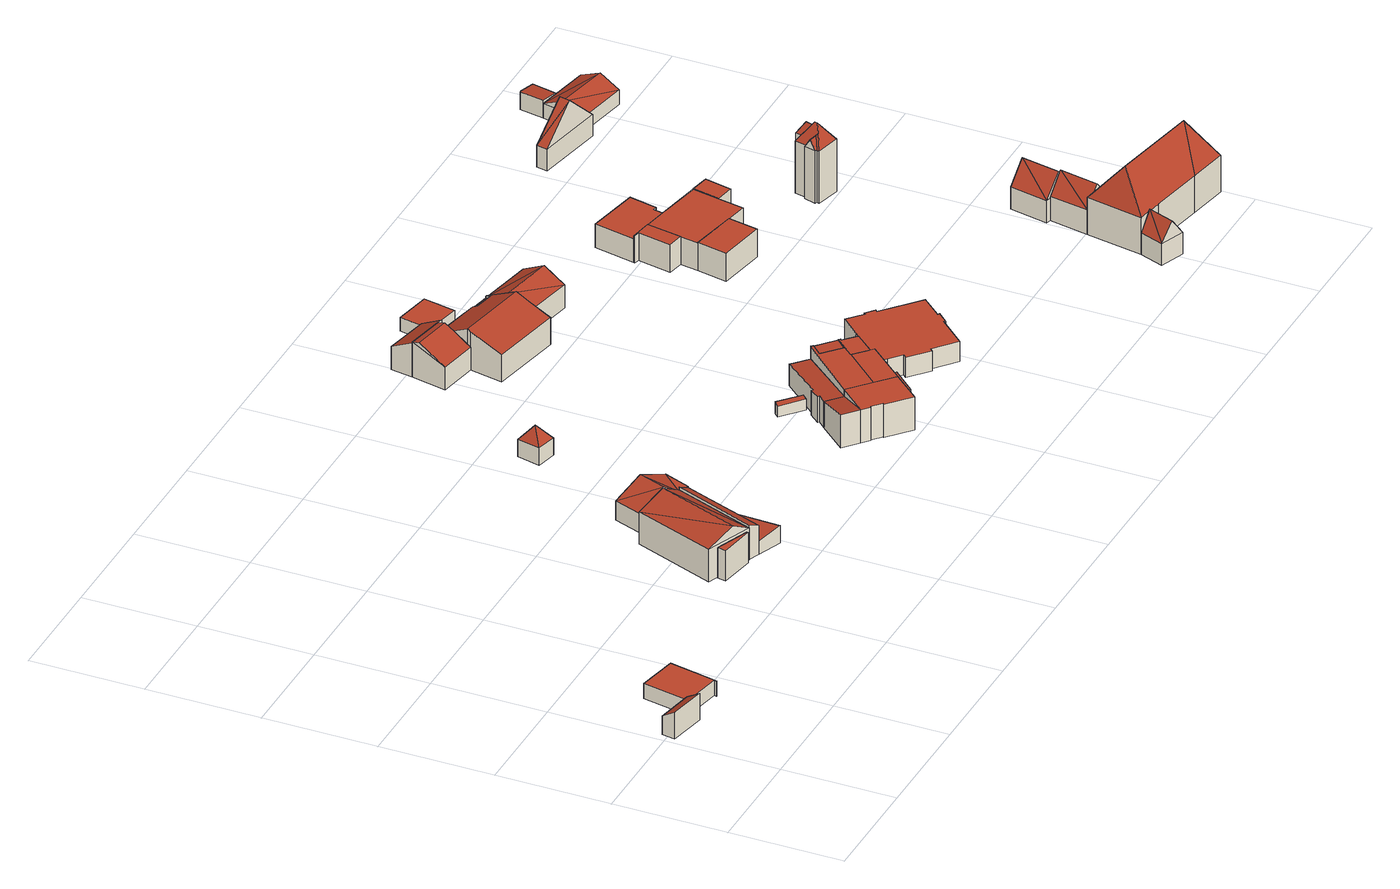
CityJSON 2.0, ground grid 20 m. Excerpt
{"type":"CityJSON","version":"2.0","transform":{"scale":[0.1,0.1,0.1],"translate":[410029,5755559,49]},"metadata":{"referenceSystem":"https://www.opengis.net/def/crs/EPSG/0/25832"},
"CityObjects":{
"building1":{"type":"Building","attributes":{"Gemeindeschluessel":"05515000","Geometrietyp2DReferenz":"3000","function":"51009_1610","roofType":"2100","measuredHeight":4.81},"geometry":[{"type":"Solid","lod":"2","boundaries":[[[[0,1,2,3]],[[4,5,1,0]],[[6,7,5,4]],[[3,2,7,6]],[[4,0,3,6]],[[1,5,7,2]]]],"semantics":{"surfaces":[{"type":"WallSurface"},{"type":"RoofSurface"},{"type":"GroundSurface"}],"values":[[0,0,0,0,1,2]]}}]},
"building2":{"type":"Building","attributes":{"Gemeindeschluessel":"05515000","Geometrietyp2DReferenz":"3000","function":"31001_2460","roofType":"1000","measuredHeight":2.83},"geometry":[{"type":"Solid","lod":"2","boundaries":[[[[8,9,10,11]],[[12,13,9,8]],[[14,15,13,12]],[[16,17,15,14]],[[18,19,17,16]],[[11,10,19,18]],[[16,14,12,8,11,18]],[[9,13,15,17,19,10]]]],"semantics":{"surfaces":[{"type":"WallSurface"},{"type":"RoofSurface"},{"type":"GroundSurface"}],"values":[[0,0,0,0,0,0,1,2]]}}]},
"building3":{"type":"Building","attributes":{"Gemeindeschluessel":"05515000","Geometrietyp2DReferenz":"3000","function":"51009_1610","roofType":"1000","measuredHeight":5.64},"geometry":[{"type":"Solid","lod":"2","boundaries":[[[[20,21,22,23]],[[24,25,21,20]],[[26,27,25,24]],[[23,22,27,26]],[[24,20,23,26]],[[21,25,27,22]]]],"semantics":{"surfaces":[{"type":"WallSurface"},{"type":"RoofSurface"},{"type":"GroundSurface"}],"values":[[0,0,0,0,1,2]]}}]},
"building4":{"type":"Building","attributes":{"Gemeindeschluessel":"05515000","Geometrietyp2DReferenz":"3000","function":"31001_1000","roofType":"3100","measuredHeight":8},"geometry":[{"type":"Solid","lod":"2","boundaries":[[[[28,29,30,31]],[[32,33,29,28]],[[34,35,33,32]],[[31,30,35,34]],[[28,36,32]],[[34,37,31]],[[28,31,37]],[[37,36,28]],[[36,37,34]],[[34,32,36]],[[29,33,35,30]]]],"semantics":{"surfaces":[{"type":"WallSurface"},{"type":"RoofSurface"},{"type":"GroundSurface"}],"values":[[0,0,0,0,0,0,1,1,1,1,2]]}}]},
"building5":{"type":"Building","attributes":{"Gemeindeschluessel":"05515000","Geometrietyp2DReferenz":"3000","function":"51009_1610","roofType":"2100","measuredHeight":6.32},"geometry":[{"type":"Solid","lod":"2","boundaries":[[[[38,39,40,41]],[[42,43,39,38]],[[44,45,43,42]],[[46,47,45,44]],[[41,40,47,46]],[[44,42,38,41,46]],[[39,43,45,47,40]]]],"semantics":{"surfaces":[{"type":"WallSurface"},{"type":"RoofSurface"},{"type":"GroundSurface"}],"values":[[0,0,0,0,0,1,2]]}}]},
"building6":{"type":"Building","attributes":{"Gemeindeschluessel":"05515000","Geometrietyp2DReferenz":"3000","function":"31001_2460","roofType":"2100","measuredHeight":3.19},"geometry":[{"type":"Solid","lod":"2","boundaries":[[[[48,49,47,50]],[[51,52,49,48]],[[53,40,52,51]],[[50,47,40,53]],[[51,48,50,53]],[[49,52,40,47]]]],"semantics":{"surfaces":[{"type":"WallSurface"},{"type":"RoofSurface"},{"type":"GroundSurface"}],"values":[[0,0,0,0,1,2]]}}]},
"building7":{"type":"Building","attributes":{"Gemeindeschluessel":"05515000","Geometrietyp2DReferenz":"3000","function":"31001_2460","roofType":"5000","measuredHeight":5.89},"geometry":[{"type":"Solid","lod":"2","boundaries":[[[[54,55,56,57]],[[58,59,55,54]],[[60,61,59,58]],[[62,63,61,60]],[[57,56,63,62]],[[62,60,58]],[[62,58,64]],[[64,65,62]],[[65,64,54]],[[54,57,65]],[[62,65,57]],[[54,64,58]],[[55,59,61,63,56]]]],"semantics":{"surfaces":[{"type":"WallSurface"},{"type":"RoofSurface"},{"type":"GroundSurface"}],"values":[[0,0,0,0,0,1,1,1,1,1,0,0,2]]}}]},
"building8":{"type":"Building","attributes":{"Gemeindeschluessel":"05515000","Geometrietyp2DReferenz":"3000","function":"31001_1310","roofType":"4000","measuredHeight":5.77},"geometry":[{"type":"Solid","lod":"2","boundaries":[[[[66,67,68,69]],[[70,71,67,66]],[[72,73,71,70]],[[69,68,73,72]],[[69,74,66]],[[66,74,70]],[[70,74,72]],[[72,74,69]],[[67,71,73,68]]]],"semantics":{"surfaces":[{"type":"WallSurface"},{"type":"RoofSurface"},{"type":"GroundSurface"}],"values":[[0,0,0,0,1,1,1,1,2]]}}]},
"building9":{"type":"Building","attributes":{"Gemeindeschluessel":"05515000","Geometrietyp2DReferenz":"3000","function":"31001_1310","roofType":"2100","measuredHeight":2.1},"geometry":[{"type":"Solid","lod":"2","boundaries":[[[[75,76,77,78]],[[79,80,76,75]],[[81,82,80,79]],[[78,77,82,81]],[[79,75,78,81]],[[76,80,82,77]]]],"semantics":{"surfaces":[{"type":"WallSurface"},{"type":"RoofSurface"},{"type":"GroundSurface"}],"values":[[0,0,0,0,1,2]]}}]},
"building10":{"type":"Building","attributes":{"Gemeindeschluessel":"05515000","Geometrietyp2DReferenz":"3000","function":"51009_1610","roofType":"2100","measuredHeight":5.81},"geometry":[{"type":"Solid","lod":"2","boundaries":[[[[83,84,85,86]],[[87,88,84,83]],[[89,90,88,87]],[[86,85,90,89]],[[87,83,86,89]],[[84,88,90,85]]]],"semantics":{"surfaces":[{"type":"WallSurface"},{"type":"RoofSurface"},{"type":"GroundSurface"}],"values":[[0,0,0,0,1,2]]}}]},
"building11":{"type":"Building","attributes":{"Gemeindeschluessel":"05515000","Geometrietyp2DReferenz":"3000","function":"31001_1000"},"address":[{"country":"Germany","locality":"Münster","thoroughfareNumber":"21","thoroughfareName":"Wersewinkel"}],"children":["building11-1","building11-2","building11-3","building11-4","building11-5","building11-6","building11-7","building11-8","building11-9"]},
"building11-1":{"type":"BuildingPart","attributes":{"roofType":"2100","measuredHeight":4.9},"parents":["building11"],"geometry":[{"type":"Solid","lod":"2","boundaries":[[[[91,92,93,94]],[[95,96,92,91]],[[97,98,96,95]],[[99,100,101,102]],[[103,104,100,99]],[[94,93,104,103]],[[99,102,105,97,95,91,94,103]],[[92,96,98,106,101,100,104,93]],[[98,97,105,106]],[[106,105,102,101]]]],"semantics":{"surfaces":[{"type":"WallSurface"},{"type":"RoofSurface"},{"type":"GroundSurface"},{"type":"ClosureSurface"}],"values":[[0,0,0,0,0,0,1,2,3,3]]}}]},
"building11-2":{"type":"BuildingPart","attributes":{"roofType":"1000","measuredHeight":6.17},"parents":["building11"],"geometry":[{"type":"Solid","lod":"2","boundaries":[[[[107,108,109,110]],[[111,112,108,107]],[[113,114,112,111]],[[115,116,117,114,113]],[[113,111,107,110,118,119,115]],[[120,109,108,112,114,117,121]],[[118,120,121,122,119]],[[110,109,120,118]],[[116,115,119,122]],[[121,117,116,122]]]],"semantics":{"surfaces":[{"type":"WallSurface"},{"type":"RoofSurface"},{"type":"GroundSurface"},{"type":"ClosureSurface"}],"values":[[0,0,0,0,1,2,3,3,0,3]]}}]},
"building11-3":{"type":"BuildingPart","attributes":{"roofType":"1000","measuredHeight":6.17},"parents":["building11"],"geometry":[{"type":"Solid","lod":"2","boundaries":[[[[123,124,125,126]],[[127,128,124,123]],[[129,130,128,127]],[[131,132,130,129]],[[133,134,132,131]],[[135,136,134,133]],[[137,135,133,131,129,127,123,126,138,139]],[[124,128,130,132,134,136,106,140,125]],[[137,139,105]],[[136,135,137,105,106]],[[138,140,106,105,139]],[[140,138,126,125]]]],"semantics":{"surfaces":[{"type":"WallSurface"},{"type":"RoofSurface"},{"type":"GroundSurface"},{"type":"ClosureSurface"}],"values":[[0,0,0,0,0,0,1,2,0,3,3,3]]}}]},
"building11-4":{"type":"BuildingPart","attributes":{"roofType":"1000","measuredHeight":6.17},"parents":["building11"],"geometry":[{"type":"Solid","lod":"2","boundaries":[[[[141,142,98,97,143]],[[144,145,142,141]],[[146,147,145,144]],[[148,149,147,146]],[[110,109,149,148]],[[148,146,144,141,143,139,138,118,110]],[[106,98,142,145,147,149,109,120,140]],[[139,105,106,140,138]],[[105,139,143,97]],[[98,106,105,97]],[[118,120,109,110]],[[120,118,138,140]]]],"semantics":{"surfaces":[{"type":"WallSurface"},{"type":"RoofSurface"},{"type":"GroundSurface"},{"type":"ClosureSurface"}],"values":[[0,0,0,0,0,1,2,3,0,3,3,3]]}}]},
"building11-5":{"type":"BuildingPart","attributes":{"roofType":"1000","measuredHeight":6.17},"parents":["building11"],"geometry":[{"type":"Solid","lod":"2","boundaries":[[[[119,118,138,126,150]],[[140,120,121,151,125]],[[138,140,125,152,126]],[[118,120,140,138]],[[122,119,150,153,154]],[[119,122,121,120,118]],[[121,122,154,151]],[[153,150,126,152]],[[125,151,154,153,152]]]],"semantics":{"surfaces":[{"type":"RoofSurface"},{"type":"GroundSurface"},{"type":"ClosureSurface"},{"type":"WallSurface"}],"values":[[0,1,2,2,3,2,2,3,2]]}}]},
"building11-6":{"type":"BuildingPart","attributes":{"roofType":"1000","measuredHeight":3.25},"parents":["building11"],"geometry":[{"type":"Solid","lod":"2","boundaries":[[[[155,156,157,158]],[[159,160,156,155]],[[161,162,160,159]],[[152,125,162,161]],[[159,155,158,163,153,152,161]],[[151,164,157,156,160,162,125]],[[125,152,153,154,151]],[[154,153,163,165]],[[164,165,163,158,157]],[[154,165,164,151]]]],"semantics":{"surfaces":[{"type":"WallSurface"},{"type":"RoofSurface"},{"type":"GroundSurface"},{"type":"ClosureSurface"}],"values":[[0,0,0,0,1,2,3,0,3,3]]}}]},
"building11-7":{"type":"BuildingPart","attributes":{"roofType":"1000","measuredHeight":3.73},"parents":["building11"],"geometry":[{"type":"Solid","lod":"2","boundaries":[[[[166,167,168,169,170]],[[171,172,167,166]],[[173,174,172,171]],[[175,176,174,173]],[[177,178,176,175]],[[179,180,178,177]],[[181,182,180,179]],[[183,184,182,181]],[[185,186,184,183]],[[187,188,186,185]],[[189,190,188,187]],[[191,192,190,189]],[[193,194,192,191]],[[195,196,194,193]],[[197,198,196,195]],[[199,200,198,197]],[[201,158,157,200,199]],[[197,195,193,191,189,187,185,183,181,179,177,175,173,171,166,170,202,201,199]],[[164,168,167,172,174,176,178,180,182,184,186,188,190,192,194,196,198,200,157]],[[158,201,202,163]],[[157,158,163,165,164]],[[165,163,202,170,169]],[[168,164,165,169]]]],"semantics":{"surfaces":[{"type":"WallSurface"},{"type":"RoofSurface"},{"type":"GroundSurface"},{"type":"ClosureSurface"}],"values":[[0,0,0,0,0,0,0,0,0,0,0,0,0,0,0,0,0,1,2,0,3,0,3]]}}]},
"building11-8":{"type":"BuildingPart","attributes":{"roofType":"1000","measuredHeight":3.12},"parents":["building11"],"geometry":[{"type":"Solid","lod":"2","boundaries":[[[[203,204,117,116]],[[205,206,204,203]],[[207,208,206,205]],[[209,210,208,207]],[[211,212,210,209]],[[213,214,212,211]],[[169,168,214,213]],[[213,211,209,207,205,203,116,122,154,165,169]],[[151,121,117,204,206,208,210,212,214,168,164]],[[151,154,122,121]],[[164,165,154,151]],[[121,122,116,117]],[[168,169,165,164]]]],"semantics":{"surfaces":[{"type":"WallSurface"},{"type":"RoofSurface"},{"type":"GroundSurface"},{"type":"ClosureSurface"}],"values":[[0,0,0,0,0,0,0,1,2,3,3,3,3]]}}]},
"building11-9":{"type":"BuildingPart","attributes":{"roofType":"2100","measuredHeight":6.24},"parents":["building11"],"geometry":[{"type":"Solid","lod":"2","boundaries":[[[[215,216,136,135]],[[102,101,216,215]],[[135,137,105,102,215]],[[106,136,216,101]],[[106,101,102,105]],[[106,105,137,135,136]]]],"semantics":{"surfaces":[{"type":"WallSurface"},{"type":"RoofSurface"},{"type":"GroundSurface"},{"type":"ClosureSurface"}],"values":[[0,0,1,2,3,3]]}}]},
"building12":{"type":"Building","attributes":{"Gemeindeschluessel":"05515000","Geometrietyp2DReferenz":"3000","function":"31001_1000"},"address":[{"country":"Germany","locality":"Münster","thoroughfareNumber":"23","thoroughfareName":"Wersewinkel"}],"children":["building12-1","building12-2","building12-3","building12-4"]},
"building12-1":{"type":"BuildingPart","attributes":{"roofType":"2100","measuredHeight":6.38},"parents":["building12"],"geometry":[{"type":"Solid","lod":"2","boundaries":[[[[217,218,219,220,221]],[[222,223,224,225]],[[221,220,223,222]],[[225,226,217,221,222]],[[219,227,224,223,220]],[[218,217,226,228]],[[227,228,226,225,224]],[[227,219,218,228]]]],"semantics":{"surfaces":[{"type":"WallSurface"},{"type":"RoofSurface"},{"type":"GroundSurface"},{"type":"ClosureSurface"}],"values":[[0,0,0,1,2,0,3,3]]}}]},
"building12-2":{"type":"BuildingPart","attributes":{"roofType":"3100","measuredHeight":6.91},"parents":["building12"],"geometry":[{"type":"Solid","lod":"2","boundaries":[[[[229,230,231,232]],[[233,225,224,230,229]],[[229,234,233]],[[232,235,236,237,234,229]],[[233,234,237,238]],[[230,224,227,239,231]],[[225,233,238,226]],[[224,225,226,228,227]],[[228,226,238,240]],[[231,239,241,232]],[[239,227,228,240,241]],[[237,236,240,238]],[[235,232,241]],[[236,235,241,240]]]],"semantics":{"surfaces":[{"type":"WallSurface"},{"type":"RoofSurface"},{"type":"GroundSurface"},{"type":"ClosureSurface"}],"values":[[0,0,0,1,1,2,0,3,0,3,3,0,0,3]]}}]},
"building12-3":{"type":"BuildingPart","attributes":{"roofType":"3100","measuredHeight":7.36},"parents":["building12"],"geometry":[{"type":"Solid","lod":"2","boundaries":[[[[242,243,244,245]],[[246,247,243,242]],[[248,249,247,246]],[[250,251,252,249,248]],[[253,254,255,256,257]],[[258,259,254,253]],[[260,232,231,259,258]],[[245,244,219,218]],[[260,258,253,257,261,262]],[[250,248,246,242,245,218,228,240,236,262,261]],[[243,247,249,252,263,255,254,259,231,239,227,219,244]],[[264,251,250,261,265]],[[252,251,266,263]],[[251,264,265,266]],[[256,265,261,257]],[[266,256,255,263]],[[266,265,256]],[[232,260,262,235,241]],[[231,232,241,239]],[[235,262,236]],[[227,239,241,240,228]],[[241,235,236,240]],[[228,218,219,227]]]],"semantics":{"surfaces":[{"type":"WallSurface"},{"type":"RoofSurface"},{"type":"GroundSurface"},{"type":"ClosureSurface"}],"values":[[0,0,0,0,0,0,0,0,1,1,2,0,3,3,0,3,3,0,3,0,3,3,3]]}}]},
"building12-4":{"type":"BuildingPart","attributes":{"roofType":"3100","measuredHeight":6.42},"parents":["building12"],"geometry":[{"type":"Solid","lod":"2","boundaries":[[[[267,268,252,251]],[[269,270,268,267]],[[256,255,270,269]],[[267,271,269]],[[271,267,251]],[[251,264,271]],[[269,271,264]],[[264,265,256,269]],[[268,270,255,263,252]],[[263,266,251,252]],[[255,256,266,263]],[[266,265,264,251]],[[265,266,256]]]],"semantics":{"surfaces":[{"type":"WallSurface"},{"type":"RoofSurface"},{"type":"GroundSurface"},{"type":"ClosureSurface"}],"values":[[0,0,0,0,1,1,1,1,2,3,3,3,3]]}}]},
"building13":{"type":"Building","attributes":{"Gemeindeschluessel":"05515000","Geometrietyp2DReferenz":"3000","function":"31001_2460","roofType":"1000","measuredHeight":2.5},"geometry":[{"type":"Solid","lod":"2","boundaries":[[[[272,273,274,275]],[[276,277,273,272]],[[278,279,277,276]],[[275,274,279,278]],[[276,272,275,278]],[[273,277,279,274]]]],"semantics":{"surfaces":[{"type":"WallSurface"},{"type":"RoofSurface"},{"type":"GroundSurface"}],"values":[[0,0,0,0,1,2]]}}]},
"building14":{"type":"Building","attributes":{"Gemeindeschluessel":"05515000","Geometrietyp2DReferenz":"3000","function":"51009_1610","roofType":"2100","measuredHeight":4.78},"geometry":[{"type":"Solid","lod":"2","boundaries":[[[[280,281,282,283]],[[284,285,281,280]],[[286,287,285,284]],[[283,282,287,286]],[[284,280,283,286]],[[281,285,287,282]]]],"semantics":{"surfaces":[{"type":"WallSurface"},{"type":"RoofSurface"},{"type":"GroundSurface"}],"values":[[0,0,0,0,1,2]]}}]},
"building15":{"type":"Building","attributes":{"Gemeindeschluessel":"05515000","Geometrietyp2DReferenz":"3000","function":"31001_1000"},"address":[{"country":"Germany","locality":"Münster","thoroughfareNumber":"20","thoroughfareName":"Wersewinkel"}],"children":["building15-1","building15-2","building15-3","building15-4","building15-5"]},
"building15-1":{"type":"BuildingPart","attributes":{"roofType":"1000","measuredHeight":5.25},"parents":["building15"],"geometry":[{"type":"Solid","lod":"2","boundaries":[[[[288,289,290,291,292]],[[293,294,289,288]],[[295,296,297,294,293]],[[293,288,292,295]],[[289,294,297,290]],[[296,295,292,291]],[[290,297,296,291]]]],"semantics":{"surfaces":[{"type":"WallSurface"},{"type":"RoofSurface"},{"type":"GroundSurface"},{"type":"ClosureSurface"}],"values":[[0,0,0,1,2,0,3]]}}]},
"building15-2":{"type":"BuildingPart","attributes":{"roofType":"1000","measuredHeight":5.1},"parents":["building15"],"geometry":[{"type":"Solid","lod":"2","boundaries":[[[[298,299,300,301]],[[291,290,302,303,304]],[[305,306,297,296]],[[307,308,306,305]],[[305,296,291,304,309,298,301,307]],[[299,310,302,290,297,306,308,300]],[[299,298,309,311,310]],[[311,309,304,303]],[[310,311,303,302]],[[290,291,296,297]],[[308,307,301,300]]]],"semantics":{"surfaces":[{"type":"WallSurface"},{"type":"RoofSurface"},{"type":"GroundSurface"},{"type":"ClosureSurface"}],"values":[[0,0,0,0,1,2,3,0,3,3,3]]}}]},
"building15-3":{"type":"BuildingPart","attributes":{"roofType":"2100","measuredHeight":5.26},"parents":["building15"],"geometry":[{"type":"Solid","lod":"2","boundaries":[[[[312,313,299,298,314]],[[315,316,313,312]],[[317,318,316,315]],[[319,320,321,318,317]],[[317,315,312,314,322,319]],[[299,313,316,318,321,310]],[[309,322,314,298]],[[299,310,311,309,298]],[[320,319,322,309,311]],[[320,311,310,321]]]],"semantics":{"surfaces":[{"type":"WallSurface"},{"type":"RoofSurface"},{"type":"GroundSurface"},{"type":"ClosureSurface"}],"values":[[0,0,0,0,1,2,0,3,0,3]]}}]},
"building15-4":{"type":"BuildingPart","attributes":{"roofType":"1000","measuredHeight":5.2},"parents":["building15"],"geometry":[{"type":"Solid","lod":"2","boundaries":[[[[323,301,300,324,325]],[[326,327,308,307,328]],[[325,324,327,326]],[[328,323,325,326]],[[300,308,327,324]],[[301,323,328,307]],[[308,300,301,307]]]],"semantics":{"surfaces":[{"type":"WallSurface"},{"type":"RoofSurface"},{"type":"GroundSurface"},{"type":"ClosureSurface"}],"values":[[0,0,0,1,2,0,3]]}}]},
"building15-5":{"type":"BuildingPart","attributes":{"roofType":"1000","measuredHeight":4.48},"parents":["building15"],"geometry":[{"type":"Solid","lod":"2","boundaries":[[[[329,330,331,332]],[[333,334,330,329]],[[335,336,334,333]],[[303,302,336,335]],[[332,331,321,320]],[[311,303,335,333,329,332,320]],[[330,334,336,302,310,321,331]],[[302,303,311,310]],[[310,311,320,321]]]],"semantics":{"surfaces":[{"type":"WallSurface"},{"type":"RoofSurface"},{"type":"GroundSurface"},{"type":"ClosureSurface"}],"values":[[0,0,0,0,0,1,2,3,3]]}}]},
"building16":{"type":"Building","attributes":{"Gemeindeschluessel":"05515000","Geometrietyp2DReferenz":"3000","function":"31001_1310","roofType":"5000","measuredHeight":12.97},"geometry":[{"type":"Solid","lod":"2","boundaries":[[[[337,338,339,340]],[[341,342,338,337]],[[343,344,342,341]],[[345,346,344,343]],[[347,348,346,345]],[[349,350,348,347]],[[351,352,350,349]],[[353,354,352,351]],[[355,356,354,353]],[[340,339,356,355]],[[357,358,359,355,353,360]],[[353,351,360]],[[360,351,349,357]],[[357,349,347,358]],[[359,358,347,345,361]],[[362,361,345,343,363]],[[343,341,363]],[[363,341,337,362]],[[362,337,340,361]],[[361,340,355,359]],[[338,342,344,346,348,350,352,354,356,339]]]],"semantics":{"surfaces":[{"type":"WallSurface"},{"type":"RoofSurface"},{"type":"GroundSurface"}],"values":[[0,0,0,0,0,0,0,0,0,0,1,1,1,1,1,1,0,1,1,1,2]]}}]},
"building17":{"type":"Building","attributes":{"Gemeindeschluessel":"05515000","Geometrietyp2DReferenz":"3000","function":"31001_1000"},"address":[{"country":"Germany","locality":"Münster","thoroughfareNumber":"201","thoroughfareName":"Münsterstraße"}],"children":["building17-1","building17-2","building17-3","building17-4"]},
"building17-1":{"type":"BuildingPart","attributes":{"roofType":"3100","measuredHeight":7.81},"parents":["building17"],"geometry":[{"type":"Solid","lod":"2","boundaries":[[[[364,365,366,367]],[[368,369,365,364]],[[370,371,369,368]],[[364,372,368]],[[372,364,367]],[[367,373,372]],[[368,372,373]],[[373,374,375,370,368]],[[365,369,371,376,366]],[[376,377,367,366]],[[371,370,377,376]],[[367,377,378,374,373]],[[378,377,370,375]],[[378,375,374]]]],"semantics":{"surfaces":[{"type":"WallSurface"},{"type":"RoofSurface"},{"type":"GroundSurface"},{"type":"ClosureSurface"}],"values":[[0,0,0,0,1,1,1,1,2,0,3,0,3,3]]}}]},
"building17-2":{"type":"BuildingPart","attributes":{"roofType":"3100","measuredHeight":7.92},"parents":["building17"],"geometry":[{"type":"Solid","lod":"2","boundaries":[[[[378,377,376,379,380]],[[381,382,371,370,383]],[[384,374,378,380]],[[380,385,386,384]],[[383,384,386]],[[386,387,381,383]],[[376,371,382,379]],[[375,383,370]],[[376,377,370,371]],[[377,378,375,370]],[[382,381,380,379]],[[383,375,374,384]],[[375,378,374]],[[386,385,387]],[[387,385,380,381]]]],"semantics":{"surfaces":[{"type":"WallSurface"},{"type":"RoofSurface"},{"type":"GroundSurface"},{"type":"ClosureSurface"}],"values":[[0,0,1,1,1,1,2,0,3,3,3,0,3,0,3]]}}]},
"building17-3":{"type":"BuildingPart","attributes":{"roofType":"3200","measuredHeight":13.02},"parents":["building17"],"geometry":[{"type":"Solid","lod":"2","boundaries":[[[[388,380,379,389,390,391]],[[392,393,382,381,394]],[[395,396,393,392]],[[397,398,396,395]],[[399,400,398,397]],[[401,402,400,399]],[[403,402,401]],[[395,404,397]],[[391,405,388]],[[394,387,385,388,405,404,392]],[[392,404,395]],[[406,407,401,399,404,405,391]],[[397,404,399]],[[389,379,382,393,396,398,400,402]],[[406,391,390]],[[403,401,407]],[[389,402,403,390]],[[403,407,406,390]],[[381,387,394]],[[380,388,385]],[[382,379,380,381]],[[381,380,385,387]]]],"semantics":{"surfaces":[{"type":"WallSurface"},{"type":"RoofSurface"},{"type":"GroundSurface"},{"type":"ClosureSurface"}],"values":[[0,0,0,0,0,0,0,1,1,1,1,1,1,2,0,0,3,3,0,0,3,3]]}}]},
"building17-4":{"type":"BuildingPart","attributes":{"roofType":"3100","measuredHeight":7.17},"parents":["building17"],"geometry":[{"type":"Solid","lod":"2","boundaries":[[[[390,389,408,409]],[[410,411,402,403]],[[409,408,411,410]],[[410,412,409]],[[413,406,390,409]],[[409,412,413]],[[403,407,413,412]],[[412,410,403]],[[389,402,411,408]],[[389,390,403,402]],[[407,406,413]],[[407,403,390,406]]]],"semantics":{"surfaces":[{"type":"WallSurface"},{"type":"RoofSurface"},{"type":"GroundSurface"},{"type":"ClosureSurface"}],"values":[[0,0,0,0,1,1,1,1,2,3,0,3]]}}]},
"building18":{"type":"Building","attributes":{"Gemeindeschluessel":"05515000","Geometrietyp2DReferenz":"3000","function":"51009_1610","roofType":"3100","measuredHeight":9.95},"geometry":[{"type":"Solid","lod":"2","boundaries":[[[[414,415,416,417]],[[418,419,415,414]],[[420,421,419,418]],[[417,416,421,420]],[[414,422,418]],[[420,423,417]],[[423,422,414]],[[414,417,423]],[[420,418,422]],[[422,423,420]],[[415,419,421,416]]]],"semantics":{"surfaces":[{"type":"WallSurface"},{"type":"RoofSurface"},{"type":"GroundSurface"}],"values":[[0,0,0,0,0,0,1,1,1,1,2]]}}]},
"building19":{"type":"Building","attributes":{"Gemeindeschluessel":"05515000","Geometrietyp2DReferenz":"3000","function":"31001_2460"},"children":["building19-1","building19-2"]},
"building19-1":{"type":"BuildingPart","attributes":{"roofType":"3100","measuredHeight":4.52},"parents":["building19"],"geometry":[{"type":"Solid","lod":"2","boundaries":[[[[424,425,426,427]],[[428,429,425,424]],[[430,431,429,428]],[[432,433,431,430]],[[434,424,427,432]],[[435,434,432]],[[434,435,428]],[[430,428,435]],[[434,428,424]],[[432,430,435]],[[425,429,431,433,426]],[[433,432,427,426]]]],"semantics":{"surfaces":[{"type":"WallSurface"},{"type":"RoofSurface"},{"type":"GroundSurface"},{"type":"ClosureSurface"}],"values":[[0,0,0,0,1,1,1,1,0,0,2,3]]}}]},
"building19-2":{"type":"BuildingPart","attributes":{"roofType":"2100","measuredHeight":3.36},"parents":["building19"],"geometry":[{"type":"Solid","lod":"2","boundaries":[[[[436,437,438,439]],[[440,441,437,436]],[[442,427,426,441,440]],[[439,438,433,432,443]],[[442,440,436,439,443]],[[437,441,426,433,438]],[[427,442,443,432]],[[433,426,427,432]]]],"semantics":{"surfaces":[{"type":"WallSurface"},{"type":"RoofSurface"},{"type":"GroundSurface"},{"type":"ClosureSurface"}],"values":[[0,0,0,0,1,2,0,3]]}}]}
},
"vertices":[
[12,208,44],[12,208,10],[8,185,10],[8,185,59],[79,196,44],[79,196,10],[74,172,59],[74,172,10],
[98,279,35],[98,279,7],[82,195,7],[82,195,35],[169,265,35],[169,265,7],[152,178,35],[152,178,7],[151,178,35],[151,178,7],[152,182,35],[152,182,7],
[500,284,79],[500,284,23],[440,307,23],[440,307,79],[499,281,79],[499,281,23],[437,292,79],[437,292,23],
[505,282,84],[505,282,24],[560,427,24],[560,427,84],[422,314,84],[422,314,24],[476,458,84],[476,458,24],[472,295,104],[526,440,104],
[505,282,89],[505,282,25],[525,275,25],[525,275,79],[560,427,89],[560,427,25],[579,420,79],[579,420,25],[567,388,79],[567,388,25],
[582,383,51],[582,383,25],[567,388,49],[569,258,57],[569,258,25],[525,275,49],
[494,506,81],[494,506,46],[476,458,46],[476,458,81],[597,467,81],[597,467,46],[579,420,81],[579,420,46],[560,427,81],[560,427,46],[545,487,105],[527,439,105],
[614,704,91],[614,704,59],[578,712,59],[578,712,91],[605,663,91],[605,663,59],[569,671,91],[569,671,59],[592,688,116],
[882,355,82],[882,355,62],[889,363,62],[889,363,84],[845,387,82],[845,387,62],[853,395,84],[853,395,62],
[971,383,121],[971,383,63],[954,365,63],[954,365,119],[1003,355,121],[1003,355,63],[986,336,119],[986,336,63],
[877,341,106],[877,341,60],[875,343,60],[875,343,106],[938,409,100],[938,409,60],[965,385,100],[965,385,60],[862,323,108],[862,323,60],[850,310,60],[850,310,109],[859,325,108],[859,325,60],[876,287,109],[876,287,60],
[1003,355,122],[1003,355,60],[986,336,60],[986,336,122],[1006,352,122],[1006,352,60],[1004,350,122],[1004,350,60],[1025,330,122],[1025,330,91],[1025,330,60],[972,319,122],[996,297,122],[972,319,60],[996,297,60],[996,297,91],
[902,178,122],[902,178,60],[944,226,60],[944,226,122],[862,213,122],[862,213,60],[864,215,122],[864,215,60],[848,229,122],[848,229,60],[846,228,122],[846,228,60],[833,239,122],[833,239,60],[835,241,122],[913,254,122],[876,287,122],[913,254,60],
[966,384,122],[966,384,60],[965,385,122],[968,386,122],[968,386,60],[971,383,122],[971,383,60],[954,365,122],[954,365,60],
[1002,292,122],[1002,292,60],[944,226,92],[1002,292,92],[1002,292,91],
[992,258,92],[992,258,60],[1013,282,60],[1013,282,92],[998,252,92],[998,252,60],[961,211,92],[961,211,60],[1008,287,92],[1008,287,60],[1008,287,91],
[1096,386,97],[1096,386,60],[1066,353,60],[1066,353,91],[1066,353,97],[1123,362,97],[1123,362,60],[1125,365,97],[1125,365,60],[1140,352,97],[1140,352,60],[1137,349,97],[1137,349,60],[1199,294,97],[1199,294,60],[1168,259,97],[1168,259,60],[1171,257,97],[1171,257,60],[1155,239,97],[1155,239,60],[1153,242,97],[1153,242,60],[1111,195,97],[1111,195,60],[1073,228,97],[1073,228,60],[1068,223,97],[1068,223,60],[1034,253,97],[1034,253,60],[1039,259,97],[1039,259,60],[1019,277,97],[1019,277,60],[1013,282,97],[1008,287,97],
[1027,333,91],[1027,333,60],[1038,345,91],[1038,345,60],[1036,347,91],[1036,347,60],[1050,363,91],[1050,363,60],[1053,361,91],[1053,361,60],[1055,363,91],[1055,363,60],
[807,262,122],[807,262,60],
[792,939,127],[792,939,108],[792,939,63],[799,977,63],[799,977,106],[720,993,106],[720,993,63],[713,954,63],[713,954,127],[781,941,127],[781,941,63],[781,941,108],
[701,892,105],[701,892,63],[769,879,63],[769,879,105],[713,954,128],[710,941,132],[770,885,109],[776,911,123],[779,928,132],[781,941,128],[770,885,63],[777,918,120],[770,885,108],
[872,914,113],[872,914,63],[873,923,63],[873,923,108],[906,907,113],[906,907,63],[908,916,108],[908,916,63],[911,916,108],[911,916,106],[911,916,63],[888,796,113],[888,796,63],[896,838,63],[896,838,106],[896,838,128],[758,821,113],[758,821,63],[769,879,134],[900,860,137],[770,885,137],[900,860,63],[904,877,127],[900,860,118],[900,860,106],
[1008,897,106],[1008,897,63],[993,819,106],[993,819,63],[1001,858,127],
[891,1014,88],[891,1014,63],[827,1026,63],[827,1026,88],[880,957,88],[880,957,63],[816,970,88],[816,970,63],
[873,923,106],[873,923,64],[872,914,64],[872,914,111],[908,916,106],[908,916,64],[906,907,111],[906,907,64],
[1365,746,103],[1365,746,51],[1332,752,51],[1332,752,102],[1332,752,103],[1355,698,103],[1355,698,51],[1323,704,103],[1323,704,102],[1323,704,51],
[1198,713,102],[1198,713,51],[1193,682,51],[1193,682,102],[1259,766,51],[1259,766,95],[1259,766,102],[1315,659,102],[1315,659,51],[1277,666,102],[1277,666,51],[1209,775,102],[1209,775,51],[1209,775,95],
[1171,719,102],[1171,719,51],[1198,713,103],[1182,778,102],[1182,778,51],[1172,780,101],[1172,780,51],[1173,782,101],[1173,782,95],[1173,782,51],[1209,775,103],
[1193,682,103],[1183,628,51],[1183,628,103],[1267,613,103],[1267,613,51],[1277,666,103],
[1280,837,95],[1280,837,51],[1187,855,51],[1187,855,95],[1270,788,95],[1270,788,51],[1263,789,95],[1263,789,51],
[1433,586,159],[1433,586,62],[1432,581,62],[1432,581,159],[1430,587,159],[1430,587,62],[1435,608,159],[1435,608,62],[1439,607,159],[1439,607,62],[1444,628,159],[1444,628,62],[1462,624,159],[1462,624,62],[1465,637,159],[1465,637,62],[1489,631,159],[1489,631,62],[1475,571,159],[1475,571,62],[1471,609,178],[1460,602,192],[1459,597,192],[1475,623,178],[1449,591,180],[1447,594,176],[1433,597,176],
[1538,301,105],[1538,301,64],[1525,233,64],[1525,233,105],[1601,290,105],[1601,290,64],[1589,221,105],[1589,221,64],[1570,296,142],[1557,227,142],[1559,227,140],[1586,222,109],[1533,231,64],[1533,231,105],[1533,231,109],
[1521,162,64],[1521,162,109],[1576,152,109],[1576,152,64],[1589,221,109],[1561,226,143],[1539,158,132],[1548,157,143],[1557,155,132],
[1521,162,132],[1502,61,64],[1502,61,104],[1502,61,132],[1666,135,132],[1666,135,64],[1576,152,132],[1737,122,132],[1737,122,64],[1718,22,132],[1718,22,64],[1647,35,132],[1647,35,64],[1550,53,132],[1550,53,64],[1550,53,104],[1698,77,194],[1541,106,194],[1523,58,132],[1529,56,132],
[1487,19,64],[1487,19,104],[1531,3,104],[1531,3,64],[1509,11,136],[1526,57,136],
[1340,1024,106],[1340,1024,66],[1336,1004,66],[1336,1004,106],[1460,1001,106],[1460,1001,66],[1457,981,106],[1457,981,66],[1400,1012,165],[1396,993,165],
[1575,1055,91],[1575,1055,64],[1508,1068,64],[1508,1068,91],[1560,982,91],[1560,982,64],[1460,1001,91],[1460,1001,64],[1475,1074,91],[1475,1074,64],[1567,1018,109],[1468,1038,109],
[1487,1117,97],[1487,1117,64],[1483,1117,64],[1483,1117,97],[1517,1111,93],[1517,1111,64],[1508,1068,93],[1475,1074,97]
]}
